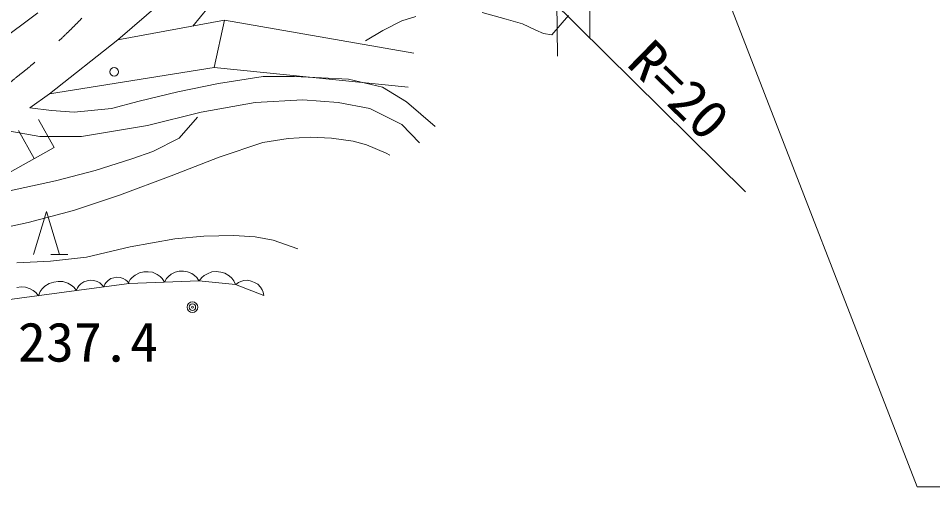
# Model space of a CAD drawing. Units: millimetres, scale not verified. Extents: x 40000 to 680000, y 20000 to 380000.
# Drawn here: x 416205 to 458863, y 263786 to 285644 of the extents above; entities that cross this region are included whole.
import ezdxf
from ezdxf.enums import TextEntityAlignment as Align

# ---------------------------------------------------------------- set-up
doc = ezdxf.new("R2010")
doc.units = ezdxf.units.MM
doc.header["$LTSCALE"] = 1000
doc.linetypes.add('CHAIN', pattern=[18.5, 12, -1.5, 3.5, -1.5])
for name, color, linetype, lineweight in [('M-BGD', 7, 'Continuous', 13), ('M-BMK', 2, 'CHAIN', 13), ('M-STR-HTXT', 7, 'Continuous', 13)]:
    doc.layers.add(name, color=color, linetype=linetype, lineweight=lineweight)
doc.styles.add('ＭＳ ゴシック', font='')
doc.styles.get('ＭＳ ゴシック').set_extended_font_data('MS Gothic')

msp = doc.modelspace()

# ---------------------------------------------------------------- linework, layer by layer
at = {"layer": 'M-BGD'}
for p, q in [((426210, 287542), (424346, 285280)), ((420855, 284634), (422861, 286367)), ((441331, 286376), (441364, 283872)), ((417110, 285899), (414543, 283987)), ((425820, 285552), (420855, 284634)), ((425344, 283342), (425820, 285552)), ((425820, 285552), (434663, 284022)), ((420855, 284634), (417658, 282117)), ((417658, 282117), (425344, 283342)), ((434390, 282423), (425344, 283342)), ((427623, 282934), (425548, 282594)), ((429085, 282934), (427623, 282934)), ((431602, 282798), (429085, 282934)), ((425548, 282594), (423644, 282219)), ((433200, 282423), (431602, 282798)), ((434322, 281743), (433200, 282423)), ((416740, 281471), (417658, 282117)), ((423644, 282219), (421841, 281777)), ((421841, 281777), (420549, 281437)), ((424739, 281261), (427249, 281717)), ((427249, 281717), (429473, 281831)), ((429473, 281831), (431127, 281717)), ((431127, 281717), (432610, 281432)), ((435649, 280587), (434322, 281743)), ((417760, 281335), (416740, 281471)), ((418814, 281267), (417760, 281335)), ((420549, 281437), (418814, 281267)), ((422230, 280634), (424739, 281261)), ((432610, 281432), (434093, 280691)), ((417872, 279607), (417146, 280919)), ((434093, 280691), (434925, 279835)), ((415271, 280463), (417211, 280120)), ((416945, 279094), (416219, 280406)), ((419150, 280120), (422230, 280634)), ((417211, 280120), (419150, 280120)), ((417872, 279607), (414165, 277554)), ((416922, 274622), (417522, 276622)), ((417522, 276622), (418122, 274622)), ((417722, 274622), (418522, 274622)), ((420523, 273496), (420391, 273405)), ((420663, 273540), (420523, 273496)), ((420805, 273560), (420663, 273540)), ((420951, 273556), (420805, 273560)), ((421104, 273505), (420951, 273556)), ((421209, 273447), (421104, 273505)), ((421290, 273385), (421209, 273447)), ((421427, 273448), (421331, 273275)), ((421525, 273554), (421427, 273448)), ((421658, 273660), (421525, 273554)), ((421858, 273769), (421658, 273660)), ((422061, 273811), (421858, 273769)), ((422264, 273818), (422061, 273811)), ((422469, 273791), (422264, 273818)), ((422677, 273696), (422469, 273791)), ((422816, 273599), (422677, 273696)), ((422922, 273501), (422816, 273599)), ((423030, 273334), (422922, 273501)), ((423120, 273498), (423030, 273334)), ((423213, 273597), (423120, 273498)), ((423337, 273697), (423213, 273597)), ((423526, 273800), (423337, 273697)), ((423717, 273839), (423526, 273800)), ((423908, 273845), (423717, 273839)), ((424101, 273820), (423908, 273845)), ((424297, 273731), (424101, 273820)), ((424428, 273639), (424297, 273731)), ((424527, 273547), (424428, 273639)), ((424629, 273390), (424527, 273547)), ((424767, 273547), (424648, 273388)), ((424878, 273639), (424767, 273547)), ((425024, 273727), (424878, 273639)), ((425237, 273808), (425024, 273727)), ((425443, 273821), (425237, 273808)), ((425646, 273801), (425443, 273821)), ((425846, 273747), (425646, 273801)), ((426039, 273625), (425846, 273747)), ((426164, 273510), (426039, 273625)), ((426255, 273399), (426164, 273510)), ((416333, 273108), (416131, 273082)), ((416539, 273101), (416333, 273108)), ((416755, 273027), (416539, 273101)), ((416903, 272943), (416755, 273027)), ((417317, 273014), (417224, 272893)), ((417446, 273139), (417317, 273014)), ((417646, 273275), (417446, 273139)), ((417856, 273338), (417646, 273275)), ((418070, 273366), (417856, 273338)), ((418289, 273359), (418070, 273366)), ((418517, 273280), (418289, 273359)), ((418674, 273192), (418517, 273280)), ((418795, 273098), (418674, 273192)), ((418925, 272934), (418795, 273098)), ((418961, 273070), (418902, 272931)), ((421378, 273276), (418925, 272934)), ((419028, 273158), (418961, 273070)), ((419120, 273250), (419028, 273158)), ((419264, 273349), (419120, 273250)), ((419415, 273396), (419264, 273349)), ((419569, 273418), (419415, 273396)), ((419727, 273413), (419569, 273418)), ((419892, 273358), (419727, 273413)), ((420006, 273295), (419892, 273358)), ((420094, 273228), (420006, 273295)), ((420189, 273110), (420094, 273228)), ((420244, 273239), (420189, 273110)), ((420306, 273320), (420244, 273239)), ((420391, 273405), (420306, 273320)), ((421378, 273276), (421290, 273385)), ((424629, 273390), (421378, 273276)), ((426340, 273219), (424629, 273390)), ((426340, 273219), (426255, 273399)), ((427652, 272706), (426340, 273219)), ((426477, 273316), (426348, 273216)), ((426586, 273363), (426477, 273316)), ((426721, 273401), (426586, 273363)), ((426908, 273418), (426721, 273401)), ((427075, 273383), (426908, 273418)), ((427231, 273322), (427075, 273383)), ((427377, 273234), (427231, 273322)), ((427503, 273095), (427377, 273234)), ((427577, 272976), (427503, 273095)), ((418925, 272934), (415446, 272478)), ((417018, 272855), (416903, 272943)), ((417141, 272700), (417018, 272855)), ((417224, 272893), (417141, 272700)), ((427624, 272867), (427577, 272976)), ((427652, 272706), (427624, 272867))]:
    msp.add_line(p, q, dxfattribs=at)
for points in [[(441865, 285771), (441097, 284879), (440711, 284930), (440346, 285095), (439733, 285384), (438966, 285603), (437851, 285906)], [(434752, 285729), (434100, 285519), (433207, 285080), (432409, 284589)], [(413781, 277254), (415788, 277594), (417936, 278066), (419786, 278537), (421505, 279080), (422475, 279432), (423712, 280043), (424562, 281029)], [(408102, 274873), (411453, 275245), (414868, 275724), (416662, 276110), (418788, 276679), (420929, 277384), (423336, 278288), (425572, 279162), (427613, 279852), (428798, 280042), (429822, 280096), (430822, 280054), (431821, 279908), (432452, 279737), (433371, 279343), (433540, 279261)], [(416144, 274233), (417702, 274303), (419389, 274500), (421417, 274972), (423508, 275351), (424865, 275480), (426265, 275507), (427248, 275445), (428094, 275296), (429247, 274881)]]:
    msp.add_lwpolyline(points, dxfattribs=at)
for centre, radius in [((420678, 283145), 200), ((424329, 272162), 250), ((424329, 272162), 150), ((424329, 272162), 50)]:
    msp.add_circle(centre, radius, dxfattribs=at)
at = {"layer": 'M-BMK'}
msp.add_arc((397580, 306475), 30000, 277.82, 316.0223, dxfattribs=at)
at = {"layer": 'M-STR-HTXT'}
for p, q in [((442899, 303379), (442862, 284732)), ((443821, 300655), (458143, 263786)), ((450122, 277540), (430297, 297180)), ((458143, 263786), (500826, 263786))]:
    msp.add_line(p, q, dxfattribs=at)

# ---------------------------------------------------------------- texts
at = {"layer": 'M-BGD', "style": 'ＭＳ ゴシック', "width": 1.05}
msp.add_text('237.4', height=1833, dxfattribs=at).set_placement((416186, 269072), align=Align.BOTTOM_LEFT)
at = {"layer": 'M-STR-HTXT', "style": 'ＭＳ ゴシック', "width": 1.05}
msp.add_text('R=20', height=1833, rotation=315.7, dxfattribs=at).set_placement((444132, 283083), align=Align.BOTTOM_LEFT)

doc.saveas('drawing.dxf')
